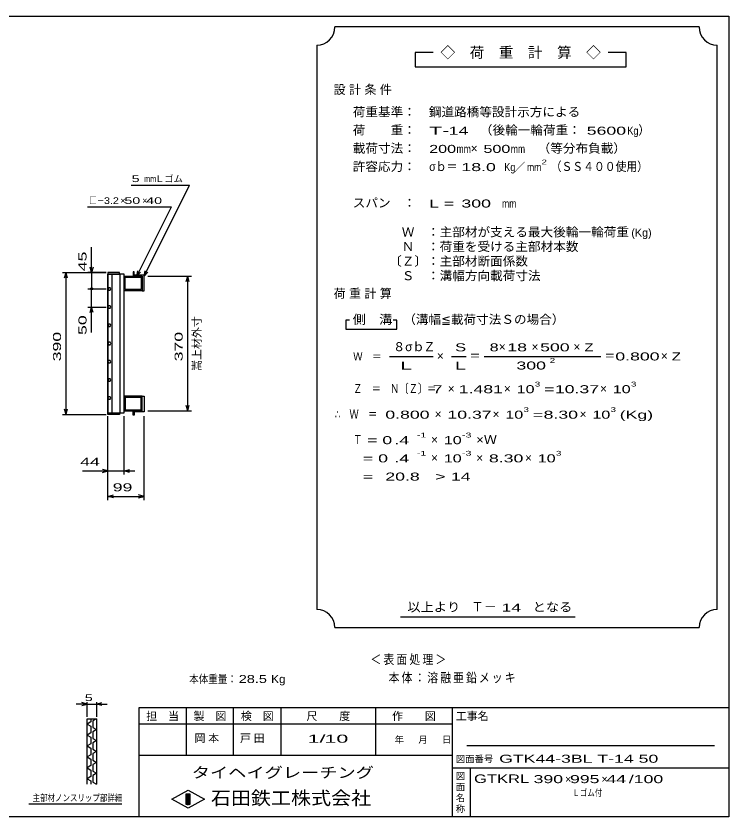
# Model space of a CAD drawing. Units: millimetres, scale not verified. Extents: x -1820 to 1731, y -1282 to 1054.
# Drawn here: x -227 to 1731, y -1146 to 1054 of the extents above; entities that cross this region are included whole.
import ezdxf
from ezdxf.enums import TextEntityAlignment as Align

# ---------------------------------------------------------------- set-up
doc = ezdxf.new("R2010")
doc.units = ezdxf.units.MM
doc.header["$LTSCALE"] = 10
for name, color, linetype, lineweight in [('0_2', 150, 'Continuous', 25), ('16', 3, 'Continuous', 25), ('22', 3, 'Continuous', 25), ('24', 2, 'Continuous', 25), ('32', 4, 'Continuous', 25)]:
    doc.layers.add(name, color=color, linetype=linetype, lineweight=lineweight)
doc.styles.add('ベクトル', font='')
doc.styles.get('ベクトル').set_extended_font_data('ベクトル')

msp = doc.modelspace()

# ---------------------------------------------------------------- linework, layer by layer
at = {"layer": '0_2'}
for p, q in [((-1729, 1053.5), (1731, 1053.5)), ((1731, 1053.5), (1731, -1146.5)), ((1731, -846.5), (111, -846.5)), ((111, -846.5), (111, -1146.5)), ((241, -846.5), (241, -976.5)), ((371, -976.5), (371, -846.5)), ((501, -846.5), (501, -976.5)), ((761, -976.5), (761, -846.5)), ((971, -846.5), (971, -1146.5)), ((971, -891.5), (111, -891.5)), ((1691, -951.5), (1011, -951.5)), ((111, -976.5), (971, -976.5)), ((971, -1011.5), (1731, -1011.5)), ((1021, -1146.5), (1021, -1011.5)), ((201, -1097.5), (246, -1072.5)), ((246, -1072.5), (291, -1097.5)), ((246, -1122.5), (201, -1097.5)), ((241, -1082.5), (251, -1082.5)), ((241, -1112.5), (241, -1082.5)), ((241, -1082.5), (243, -1082.5)), ((243, -1082.5), (243, -1112.5)), ((245, -1112.5), (245, -1082.5)), ((245, -1082.5), (247, -1082.5)), ((291, -1097.5), (246, -1122.5)), ((247, -1082.5), (247, -1112.5)), ((249, -1112.5), (249, -1082.5)), ((249, -1082.5), (251, -1082.5)), ((251, -1082.5), (251, -1112.5)), ((251, -1082.5), (251, -1112.5)), ((251, -1112.5), (241, -1112.5)), ((243, -1112.5), (245, -1112.5)), ((247, -1112.5), (249, -1112.5)), ((1731, -1146.5), (-1729, -1146.5))]:
    msp.add_line(p, q, dxfattribs=at)
at = {"layer": '16'}
for p, q in [((25.3, -36.5), (25.3, 344.5)), ((25.3, 344.5), (26, 344.5)), ((58, 349), (26, 349)), ((26, 349), (26, 344.5)), ((26, 344.5), (58, 344.5)), ((26, 344.5), (26, -36.5)), ((70, 344.5), (26, 344.5)), ((36.5, 344.5), (36.5, -36.5)), ((58, 344.5), (58, 349)), ((59.5, -36.5), (59.5, 344.5)), ((70, -36.5), (70, 344.5)), ((70, 339), (120, 339)), ((70, 299), (70, 339)), ((73, 336), (117, 336)), ((73, 302), (73, 336)), ((98, 351), (95, 351)), ((95, 351), (95, 339)), ((95, 339), (120, 339)), ((98, 342), (98, 351)), ((125, 342), (98, 342)), ((117, 336), (117, 302)), ((120, 339), (120, 299)), ((120, 339), (120, 299)), ((125, 299), (125, 342)), ((27.85, 307.24), (26, 303.98)), ((26, 303.98), (27.9, 300.74)), ((31.6, 307.26), (27.85, 307.24)), ((27.9, 300.74), (31.65, 300.76)), ((33.5, 304), (31.6, 307.26)), ((31.65, 300.76), (33.5, 304.02)), ((120, 299), (70, 299)), ((117, 302), (73, 302)), ((120, 299), (125, 299)), ((27.85, 257.24), (26, 253.98)), ((26, 253.98), (27.9, 250.74)), ((31.6, 257.26), (27.85, 257.24)), ((27.9, 250.74), (31.65, 250.76)), ((33.5, 254), (31.6, 257.26)), ((31.65, 250.76), (33.5, 254.02)), ((27.85, 207.24), (26, 203.98)), ((26, 203.98), (27.9, 200.74)), ((31.6, 207.26), (27.85, 207.24)), ((27.9, 200.74), (31.65, 200.76)), ((33.5, 204), (31.6, 207.26)), ((31.65, 200.76), (33.5, 204.02)), ((27.85, 157.24), (26, 153.98)), ((31.6, 157.26), (27.85, 157.24)), ((33.5, 154), (31.6, 157.26)), ((31.65, 150.76), (33.5, 154.02)), ((26, 153.98), (27.9, 150.74)), ((27.9, 150.74), (31.65, 150.76)), ((27.85, 107.24), (26, 103.98)), ((26, 103.98), (27.9, 100.74)), ((31.6, 107.26), (27.85, 107.24)), ((27.9, 100.74), (31.65, 100.76)), ((33.5, 104), (31.6, 107.26)), ((31.65, 100.76), (33.5, 104.02)), ((27.85, 57.24), (26, 53.98)), ((26, 53.98), (27.9, 50.74)), ((31.6, 57.26), (27.85, 57.24)), ((27.9, 50.74), (31.65, 50.76)), ((33.5, 54), (31.6, 57.26)), ((31.65, 50.76), (33.5, 54.02)), ((27.85, 7.24), (26, 3.98)), ((26, 3.98), (27.9, 0.74)), ((31.6, 7.26), (27.85, 7.24)), ((27.9, 0.74), (31.65, 0.76)), ((33.5, 4), (31.6, 7.26)), ((31.65, 0.76), (33.5, 4.02)), ((120, 9), (70, 9)), ((70, 9), (70, -31)), ((117, 6), (73, 6)), ((73, 6), (73, -28)), ((117, -28), (117, 6)), ((120, -31), (120, 9)), ((120, 9), (125, 9)), ((120, -31), (120, 9)), ((125, 9), (125, -34)), ((26, -36.5), (25.3, -36.5)), ((26, -36.5), (58, -36.5)), ((26, -41), (26, -36.5)), ((26, -36.5), (70, -36.5)), ((58, -41), (26, -41)), ((58, -36.5), (58, -41)), ((70, -31), (120, -31)), ((73, -28), (117, -28)), ((95, -43), (95, -31)), ((95, -31), (120, -31)), ((98, -43), (95, -43)), ((125, -34), (98, -34)), ((98, -34), (98, -43))]:
    msp.add_line(p, q, dxfattribs=at)
at = {"layer": '22', "color": 4}
for p, q in [((90, 589), (250, 589)), ((125, 339), (250, 589)), ((-30, 529), (200, 529)), ((105, 339), (200, 529)), ((-19, 349), (-19, 419)), ((-19, 349), (-23, 364)), ((-15, 364), (-19, 349)), ((105, 339), (108, 353.6)), ((125, 339), (128, 353.6)), ((-99, 349), (21, 349)), ((-93, 334), (-89, 349)), ((-85, 334), (-89, 349)), ((-89, -41), (-89, 349)), ((21, 349), (-29, 349)), ((-19, 349), (-19, 304)), ((105, 339), (115, 350)), ((125, 339), (135, 350)), ((135, 339), (255, 339)), ((241, 324), (245, 339)), ((249, 324), (245, 339)), ((245, -31), (245, 339)), ((-29, 304), (21, 304)), ((-19, 254), (-19, 304)), ((-29, 254), (21, 254)), ((-23, 239), (-19, 254)), ((-15, 239), (-19, 254)), ((-19, 184), (-19, 254)), ((245, -31), (241, -16)), ((245, -31), (249, -16)), ((-99, -41), (21, -41)), ((-89, -41), (-93, -26)), ((-89, -41), (-85, -26)), ((135, -31), (255, -31)), ((26, -206), (26, -46)), ((26, -276), (26, -46)), ((70, -206), (70, -46)), ((125, -276), (125, -46)), ((-44, -196), (26, -196)), ((26, -196), (11, -192)), ((11, -200), (26, -196)), ((26, -196), (70, -196)), ((70, -196), (85, -192)), ((85, -200), (70, -196)), ((70, -196), (100, -196)), ((26, -266), (41, -262)), ((125, -266), (110, -262)), ((41, -270), (26, -266)), ((26, -266), (125, -266)), ((110, -270), (125, -266))]:
    msp.add_line(p, q, dxfattribs=at)
msp.add_circle((-19, 304), 3, dxfattribs=at)
at = {"layer": '24', "color": 4}
for p, q in [((1649, 1023.5), (649, 1023.5)), ((599, 973.5), (599, -576.5)), ((1699, -576.5), (1699, 973.5)), ((919, 953.5), (869, 953.5)), ((869, 953.5), (869, 913.5)), ((1449, 953.5), (1399, 953.5)), ((1449, 913.5), (1449, 953.5)), ((869, 913.5), (1449, 913.5)), ((689, 218.5), (679, 218.5)), ((679, 218.5), (679, 193.5)), ((819, 218.5), (809, 218.5)), ((819, 193.5), (819, 218.5)), ((679, 193.5), (819, 193.5)), ((799, 118.5), (919, 118.5)), ((969, 118.5), (1009, 118.5)), ((1059, 118.5), (1379, 118.5)), ((829, -596.5), (1309, -596.5)), ((649, -626.5), (1649, -626.5))]:
    msp.add_line(p, q, dxfattribs=at)
for centre, start, end in [((599, 1023.5), 270, 0), ((1699, 1023.5), 180, 270), ((599, -626.5), 0, 90), ((1699, -626.5), 90, 180)]:
    msp.add_arc(centre, 50, start, end, dxfattribs=at)
at = {"layer": '32'}
for p, q in [((-31, -836.5), (-46, -832.5)), ((-31, -871.5), (-31, -831.5)), ((-6, -831.5), (-6, -871.5)), ((-6, -836.5), (9, -832.5)), ((-31, -836.5), (-61, -836.5)), ((-46, -840.5), (-31, -836.5)), ((-31, -836.5), (-6, -836.5)), ((9, -840.5), (-6, -836.5)), ((-6, -836.5), (24, -836.5)), ((-31, -876.5), (-6, -876.5)), ((-31, -1056.5), (-31, -876.5)), ((-21, -876.5), (-21, -885.5)), ((-6, -876.5), (-16, -882.5)), ((-6, -876.5), (-6, -1056.5)), ((-21, -885.5), (-31, -891.5)), ((-31, -891.5), (-21, -897.5)), ((-21, -897.5), (-21, -915.5)), ((-16, -882.5), (-16, -900.5)), ((-16, -900.5), (-6, -906.5)), ((-21, -915.5), (-31, -921.5)), ((-31, -921.5), (-21, -927.5)), ((-6, -906.5), (-16, -912.5)), ((-16, -912.5), (-16, -930.5)), ((-21, -945.5), (-31, -951.5)), ((-21, -927.5), (-21, -945.5)), ((-16, -930.5), (-6, -936.5)), ((-6, -936.5), (-16, -942.5)), ((-16, -942.5), (-16, -960.5)), ((-31, -951.5), (-21, -957.5)), ((-21, -957.5), (-21, -975.5)), ((-16, -960.5), (-6, -966.5)), ((-6, -966.5), (-16, -972.5)), ((-21, -975.5), (-31, -981.5)), ((-31, -981.5), (-21, -987.5)), ((-21, -987.5), (-21, -1005.5)), ((-16, -972.5), (-16, -990.5)), ((-21, -1005.5), (-31, -1011.5)), ((-31, -1011.5), (-21, -1017.5)), ((-16, -990.5), (-6, -996.5)), ((-6, -996.5), (-16, -1002.5)), ((-16, -1002.5), (-16, -1020.5)), ((-21, -1017.5), (-21, -1035.5)), ((-16, -1020.5), (-6, -1026.5)), ((-6, -1026.5), (-16, -1032.5)), ((-16, -1032.5), (-16, -1050.5)), ((-21, -1035.5), (-31, -1041.5)), ((-31, -1041.5), (-21, -1047.5)), ((-21, -1047.5), (-21, -1056.5)), ((-16, -1050.5), (-6, -1056.5)), ((64, -1111.5), (-191, -1111.5))]:
    msp.add_line(p, q, dxfattribs=at)

# ---------------------------------------------------------------- texts
at = {"layer": '0_2', "style": 'ベクトル'}
for s, height, p in [('担\u3000当', 21.99, (131, -869.5)), ('製\u3000図', 21.99, (261, -869.5)), ('検\u3000図', 21.99, (391, -869.5)), ('尺\u3000\u3000度', 21.99, (571, -869.5)), ('作\u3000\u3000図', 21.99, (806, -869.5)), ('工事名', 21.99, (981, -869.5)), ('年', 18.33, (813, -934)), ('月', 18.33, (878, -934)), ('日', 18.33, (943, -934)), ('図面番号', 18.33, (981, -987)), ('図', 18.33, (981, -1034)), ('面', 18.33, (981, -1064)), ('名', 18.33, (981, -1094)), ('称', 18.33, (981, -1124))]:
    msp.add_text(s, height=height, dxfattribs=at).set_placement(p, align=Align.MIDDLE_LEFT)
at = {"layer": '0_2', "color": 222, "style": 'ベクトル'}
for s, height, width, p in [('タイヘイグレーチング', 29.33, 1.25, (256, -1024.5)), ('石田鉄工株式会社', 36.66, 1.1, (308.5, -1094.5))]:
    msp.add_text(s, height=height, dxfattribs=dict(at, width=width)).set_placement(p, align=Align.MIDDLE_LEFT)
at = {"layer": '22', "color": 2, "style": 'ベクトル'}
for s, height, p in [('Ｌゴム', 18.33, (155, 606.5)), ('×', 18.33, (60, 546.5)), ('×', 18.33, (120, 546.5)), ('×', 21.99, (1281, -1042.5)), ('×', 21.99, (1381, -1042.5))]:
    msp.add_text(s, height=height, dxfattribs=at).set_placement(p, align=Align.MIDDLE_LEFT)
for s, height, width, p in [(' 5 ', 18.33, 1.6, (80, 606.5)), ('mm', 18.33, 0.75, (125, 606.5)), ('□－', 18.33, 0.8, (-25, 546.5)), ('3.2', 18.33, 1.2, (15, 546.5)), (' 50 ', 18.33, 1.6, (60, 546.5)), (' 40 ', 18.33, 1.6, (120, 546.5)), (' 44 ', 21.99, 1.65, (-64, -171)), (' 99 ', 21.99, 1.65, (25.5, -241)), ('本体重量：', 21.99, 0.85, (249, -767.5)), (' 28.5', 21.99, 1.35, (374, -767.5)), ('Kg', 21.99, 1.1, (474, -767.5)), ('1/', 21.99, 2, (574, -931.5)), (' 10 ', 21.99, 2, (604, -931.5)), ('GTK44-3BL T-14 50         ', 21.99, 1.65, (1100, -986.5)), ('GTKRL', 23.46, 1.45, (1031, -1041.5)), (' 390 ', 21.99, 1.65, (1181, -1042.5)), (' 995 ', 21.99, 1.65, (1281, -1042.5)), (' 44 ', 21.99, 1.65, (1381, -1042.5)), ('/', 21.99, 1.65, (1456, -1042.5)), (' 100 ', 21.99, 1.65, (1456, -1042.5)), ('Ｌゴム付', 18.33, 0.8, (1301, -1080))]:
    msp.add_text(s, height=height, dxfattribs=dict(at, width=width)).set_placement(p, align=Align.MIDDLE_LEFT)
at = {"layer": '22', "color": 2, "style": 'ベクトル', "width": 1.65}
for s, p in [(' 45 ', (-44, 339)), (' 50 ', (-44, 164)), (' 390 ', (-114, 91.5)), (' 370', (220, 91.5))]:
    msp.add_text(s, height=21.99, rotation=90, dxfattribs=at).set_placement(p, align=Align.MIDDLE_LEFT)
at = {"layer": '22', "color": 2, "style": 'ベクトル'}
msp.add_text('嵩上材外寸', height=21.99, rotation=90, dxfattribs=at).set_placement((270, 79), align=Align.MIDDLE_LEFT)
at = {"layer": '22', "color": 2, "attachment_point": 4, "style": 'ベクトル'}
for s, insert, char_height in [('\\T1.2;\\W0.85;＜表面処理＞', (746.5, -715), 25.66), ('\\T1.19;\\W0.85;本体：溶融亜鉛メッキ', (796.5, -765), 25.66), ('\\T1.25;岡本\u3000', (263.5, -931.5), 21.99), ('\\T1.25;戸田\u3000', (388.5, -931.5), 21.99)]:
    msp.add_mtext(s, dxfattribs=dict(at, insert=insert, char_height=char_height))
at = {"layer": '24', "style": 'ベクトル'}
for s, height, p in [('◇\u3000荷\u3000重\u3000計\u3000算\u3000◇', 29.33, (939, 953.5)), ('）', 24.19, (1482, 740)), ('×', 24.19, (1022, 690)), ('／', 21.99, (1141.5, 638.5)), ('(Kg)', 21.99, (1463, 458.5)), ('８', 24.19, (809, 145)), ('σｂ', 24.19, (842, 145)), ('Ｚ', 24.19, (892, 145)), ('×', 24.19, (1099, 145)), ('×', 24.19, (1189, 145)), ('×', 24.19, (1304, 145)), ('×', 24.19, (929, 120)), ('×', 24.19, (1544, 120)), ('×', 24.19, (959, 30)), ('×', 24.19, (1113, 30)), ('×', 24.19, (1377, 30)), ('×', 24.19, (923, -40)), ('×', 24.19, (1082, -40)), ('×', 24.19, (1321, -40)), ('×', 24.19, (913, -110)), ('×', 24.19, (913, -160)), ('×', 24.19, (1037, -160)), ('×', 24.19, (1171, -160)), ('Ｔ－', 25.66, (1023, -569))]:
    msp.add_text(s, height=height, dxfattribs=at).set_placement(p, align=Align.MIDDLE_LEFT)
for s, height, width, p in [('荷重基準：\u3000', 24.19, 1.05, (698, 790)), ('鋼道路橋等設計示方による', 24.19, 1.05, (907, 790)), ('荷\u3000\u3000重：\u3000', 24.19, 1.05, (698, 740)), ('T-', 21.99, 2, (908, 738.5)), (' 14 ', 21.99, 1.65, (948, 738.5)), ('（後輪一輪荷重：', 24.19, 1.05, (1047, 740)), (' 5600', 21.99, 1.65, (1327, 738.5)), ('Kg', 21.99, 0.85, (1452, 738.5)), ('載荷寸法：\u3000', 24.19, 1.05, (698, 690)), ('\u3000（等分布負載）', 24.19, 1.05, (1171, 690)), ('200', 21.99, 1.5, (908, 688.5)), ('mm', 21.99, 0.8, (983, 688.5)), ('500', 21.99, 1.5, (1057, 688.5)), ('mm', 21.99, 0.8, (1132, 688.5)), ('許容応力：\u3000', 24.19, 1.05, (698, 640)), ('σｂ＝', 24.19, 0.9, (908, 640)), (' 18.0', 21.99, 1.65, (983, 638.5)), ('Kg', 21.99, 0.85, (1114, 638.5)), ('mm', 21.99, 0.8, (1176.5, 638.5)), ('2', 13.2, 1.5, (1216.5, 652.5)), ('（ＳＳ４００使用）', 24.19, 0.9, (1241.5, 640)), ('スパン\u3000：\u3000', 24.19, 1.05, (698, 540)), ('L =', 21.99, 1.65, (908, 538.5)), (' 300 ', 21.99, 1.65, (983, 538.5)), ('mm', 21.99, 0.8, (1108, 538.5)), ('\u3000Ｗ\u3000：主部材が支える最大後輪一輪荷重', 24.19, 1.05, (798, 460)), ('\u3000Ｎ\u3000：荷重を受ける主部材本数', 24.19, 1.05, (798, 420)), ('〔Ｚ〕：主部材断面係数', 24.19, 1.05, (798, 380)), ('\u3000Ｓ\u3000：溝幅方向載荷寸法', 24.19, 1.05, (798, 340)), ('側\u3000溝', 24.19, 1.1, (698, 220)), ('\u3000（溝幅≦載荷寸法Ｓの場合）', 24.19, 1.05, (802, 220)), ('S', 21.99, 1.55, (979, 143.5)), ('8', 21.99, 1.5, (1074, 143.5)), (' 18 ', 21.99, 1.65, (1109, 143.5)), (' 500 ', 21.99, 1.65, (1199, 143.5)), ('Z', 21.99, 1.4, (1334, 143.5)), ('Ｗ\u3000＝', 21.99, 0.85, (699, 118.5)), ('＝', 24.19, 0.9, (1019, 120)), ('2', 13.2, 1.5, (1239, 107.5)), ('＝', 24.19, 0.9, (1389, 120)), ('0.800', 21.99, 1.65, (1419, 118.5)), ('Z', 21.99, 1.4, (1574, 118.5)), ('L', 21.99, 1.8, (979, 93.5)), (' 300 ', 21.99, 1.65, (1134, 93.5)), ('Ｚ\u3000＝\u3000Ｎ〔Ｚ〕＝', 24.19, 0.75, (699, 30)), ('3', 13.2, 1.5, (1198, 42.5)), ('3', 13.2, 1.5, (1462, 42.5)), (' 7 ', 21.99, 1.65, (904, 28.5)), ('1.481', 21.99, 1.65, (989, 28.5)), ('10', 21.99, 1.5, (1148, 28.5)), ('=', 21.99, 1.7, (1223, 28.5)), ('10.37', 21.99, 1.65, (1253, 28.5)), ('10', 21.99, 1.5, (1412, 28.5)), ('3', 13.2, 1.5, (1167, -27.5)), ('3', 13.2, 1.5, (1406, -27.5)), ('∴\u3000Ｗ\u3000＝', 24.19, 0.75, (649, -40)), (' 0.800', 21.99, 1.65, (774, -41.5)), ('10.37', 21.99, 1.65, (958, -41.5)), ('10', 21.99, 1.5, (1117, -41.5)), ('=', 21.99, 1.7, (1192, -41.5)), ('8.30', 21.99, 1.65, (1222, -41.5)), ('10', 21.99, 1.5, (1356, -41.5)), ('(Kg)', 21.99, 1.65, (1431, -41.5)), ('Ｔ', 24.19, 0.75, (699, -110)), (' = 0', 21.99, 1.65, (724, -111.5)), (' .4 ', 21.99, 1.65, (799, -111.5)), ('-1', 13.2, 1.65, (874, -97.5)), ('10', 21.99, 1.5, (948, -111.5)), ('-3', 13.2, 1.65, (998, -97.5)), ('×Ｗ', 24.19, 1.1, (1037, -110)), ('  = 0', 21.99, 1.65, (699, -161.5)), (' .4 ', 21.99, 1.65, (799, -161.5)), ('-1', 13.2, 1.65, (874, -147.5)), ('10', 21.99, 1.5, (948, -161.5)), ('-3', 13.2, 1.65, (998, -147.5)), ('8.30', 21.99, 1.65, (1072, -161.5)), ('10', 21.99, 1.5, (1206, -161.5)), ('3', 13.2, 1.5, (1256, -147.5)), ('  =', 21.99, 1.65, (699, -211.5)), (' 20.8', 21.99, 1.65, (774, -211.5)), ('>', 21.99, 1.7, (924, -211.5)), (' 14 ', 21.99, 1.65, (954, -211.5)), ('以上より\u3000', 24.19, 1.1, (848, -570)), (' 14 ', 21.99, 1.65, (1093, -571.5)), ('となる', 24.19, 1.1, (1192, -570))]:
    msp.add_text(s, height=height, dxfattribs=dict(at, width=width)).set_placement(p, align=Align.MIDDLE_LEFT)
at = {"layer": '24', "attachment_point": 4, "style": 'ベクトル'}
for s, insert, char_height in [('\\T1.28;設計条件', (645.5, 850), 24.19), ('\\T1.28;荷重計算', (645.5, 290), 24.19), ('\\T1.5;\\W2;\\~L\\~', (804, 93.5), 21.99)]:
    msp.add_mtext(s, dxfattribs=dict(at, insert=insert, char_height=char_height))
at = {"layer": '32', "color": 2, "style": 'ベクトル'}
for s, width, p in [(' 5 ', 1.6, (-48.5, -819)), ('主部材ノンスリップ部詳細', 0.8, (-181, -1094))]:
    msp.add_text(s, height=18.33, dxfattribs=dict(at, width=width)).set_placement(p, align=Align.MIDDLE_LEFT)

doc.saveas('drawing.dxf')
